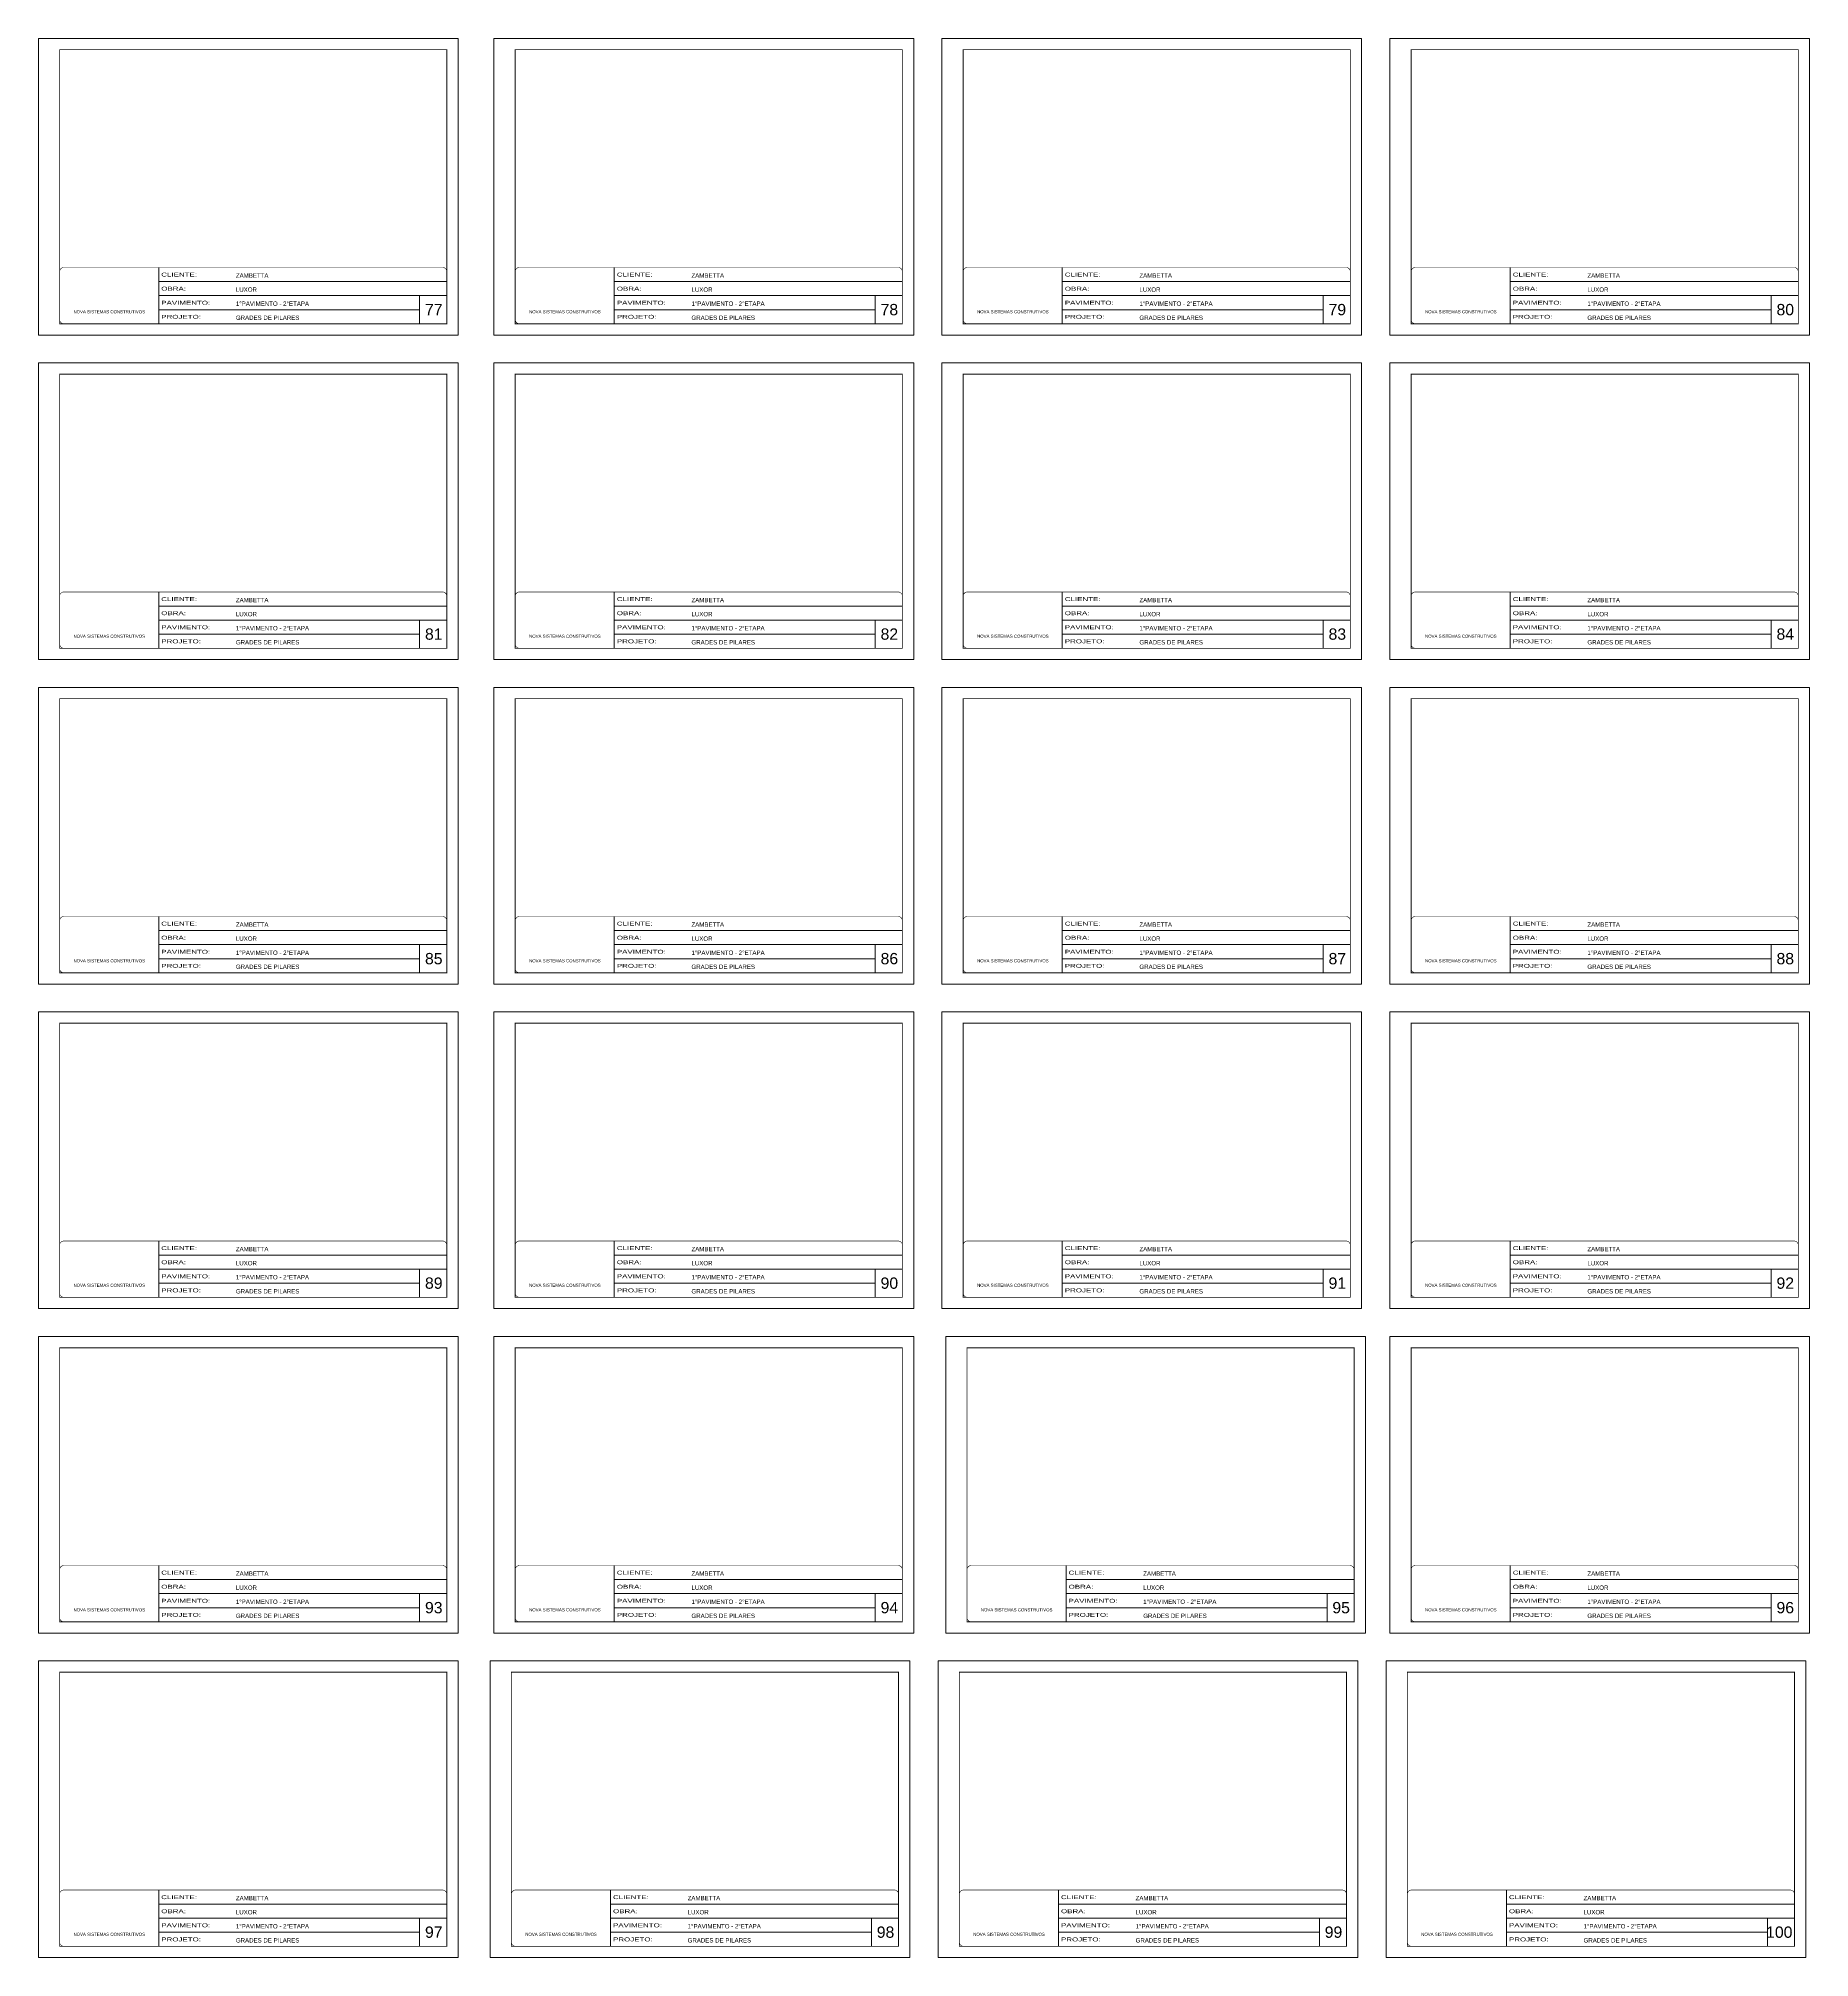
# Model space of a CAD drawing. Extents: x 14400 to 20667, y -21631 to 6985.
# Drawn here: x 14400 to 20667, y -21631 to -14838 of the extents above; entities that cross this region are included whole.
import ezdxf

# ---------------------------------------------------------------- set-up
doc = ezdxf.new("R2010")
doc.units = 0
doc.linetypes.add('CONTINUO', pattern=[0])
doc.linetypes.add('DASHED', pattern=[0.75, 0.5, -0.25])
for name, color, linetype, lineweight in [('CARIMBO', 255, 'Continuous', 9), ('Folhas', 255, 'Continuous', 9), ('SARRAFO DE PRESSAO', 251, 'DASHED', 9)]:
    doc.layers.add(name, color=color, linetype=linetype, lineweight=lineweight)
doc.styles.add('ARIAL', font='arial.ttf')
doc.styles.add('Tecnologia', font='')
doc.styles.get('Tecnologia').set_extended_font_data('Forgotten Futurist')

# ---------------------------------------------------------------- blocks, each defined once
blk = doc.blocks.new('9999999999')
at = {"color": 30, "linetype": 'CONTINUO'}
for p, q in [((98564.6, 34230.2), (98564.6, 34429.4)), ((98564.6, 34379.6), (99584, 34379.6)), ((98564.6, 34329.8), (99488, 34329.8)), ((99584, 34329.8), (99488, 34329.8)), ((99488, 34329.8), (99488, 34230.2)), ((98564.6, 34280), (99488, 34280))]:
    blk.add_line(p, q, dxfattribs=at)
at = {"color": 30, "linetype": 'CONTINUO', "const_width": 2}
blk.add_lwpolyline([(99584, 34230.2), (99584, 34414.4, 0.414214), (99569, 34429.4), (98229, 34429.4, 0.414214), (98214, 34414.4), (98214, 34245.2, 0.414214), (98229, 34230.2), (99584, 34230.2)], format="xyb", dxfattribs=at)
at = {"layer": 'Folhas'}
blk.add_lwpolyline([(98139, 34190.2), (99624, 34190.2), (99624, 35240.2), (98139, 35240.2)], close=True, dxfattribs=at)
at = {"layer": 'Folhas', "color": 30, "const_width": 3}
blk.add_lwpolyline([(98214, 34230.2), (99584, 34230.2), (99584, 35200.2), (98214, 35200.2)], close=True, dxfattribs=at)
at = {"color": 7, "linetype": 'Continuous', "ltscale": 5, "style": 'ARIAL'}
for s, height, p in [('ZAMBETTA', 15.48, (98837.7, 34393.1)), ('1°PAVIMENTO - 2°ETAPA', 15.483, (98837.7, 34293.5)), ('LUXOR', 15.48, (98837.7, 34343.3)), ('NOVA SISTEMAS CONSTRUTIVOS', 11.059, (98263.2, 34267.2)), ('GRADES DE PILARES', 15.483, (98837.7, 34243.7))]:
    blk.add_text(s, height=height, dxfattribs=at).set_placement(p)
at = {"layer": 'Folhas', "color": 7, "style": 'Tecnologia', "width": 1.5}
for s, p in [('CLIENTE:', (98573.7, 34397.2)), ('OBRA:', (98573.7, 34347.3)), ('PAVIMENTO:', (98573.7, 34297.5)), ('PROJETO:', (98573.7, 34247.7))]:
    blk.add_text(s, height=14, dxfattribs=at).set_placement(p)

msp = doc.modelspace()

# ---------------------------------------------------------------- block references
at = {"layer": 'SARRAFO DE PRESSAO', "color": 6, "linetype": 'ByBlock'}
for p in [(-83739.01, -50078.4), (-82127.01, -50078.4), (-80542.01, -50078.4), (-78957.01, -50078.4), (-83739.01, -51226.98), (-82127.01, -51226.98), (-80542.01, -51226.98), (-78957.01, -51226.98), (-83739.01, -52375.56), (-82127.01, -52375.56), (-80542.01, -52375.56), (-78957.01, -52375.56), (-83739.01, -53524.13), (-82127.01, -53524.13), (-80542.01, -53524.13), (-78957.01, -53524.13), (-83739.01, -54672.71), (-82127.01, -54672.71), (-80528.51, -54672.71), (-78957.01, -54672.71), (-83739.01, -55821.28), (-82140.51, -55821.28), (-80555.51, -55821.28), (-78970.51, -55821.28)]:
    msp.add_blockref('9999999999', p, dxfattribs=at)

# ---------------------------------------------------------------- texts
at = {"layer": 'CARIMBO', "style": 'ARIAL'}
for s, p in [('77', (15767.83, -15818.06)), ('78', (17379.83, -15818.06)), ('79', (18964.83, -15818.06)), ('80', (20549.83, -15818.06)), ('81', (15767.83, -16966.63)), ('82', (17379.83, -16966.63)), ('83', (18964.83, -16966.63)), ('84', (20549.83, -16966.63)), ('85', (15767.83, -18115.21)), ('86', (17379.83, -18115.21)), ('87', (18964.83, -18115.21)), ('88', (20549.83, -18115.21)), ('89', (15767.83, -19263.78)), ('90', (17379.83, -19263.78)), ('91', (18964.83, -19263.78)), ('92', (20549.83, -19263.78)), ('93', (15767.83, -20412.36)), ('94', (17379.83, -20412.36)), ('95', (18978.33, -20412.36)), ('96', (20549.83, -20412.36)), ('97', (15767.83, -21560.93)), ('98', (17366.33, -21560.93)), ('99', (18951.33, -21560.93)), ('100', (20513.06, -21560.93))]:
    msp.add_text(s, height=40, dxfattribs=at).set_placement(p)

doc.saveas('drawing.dxf')
